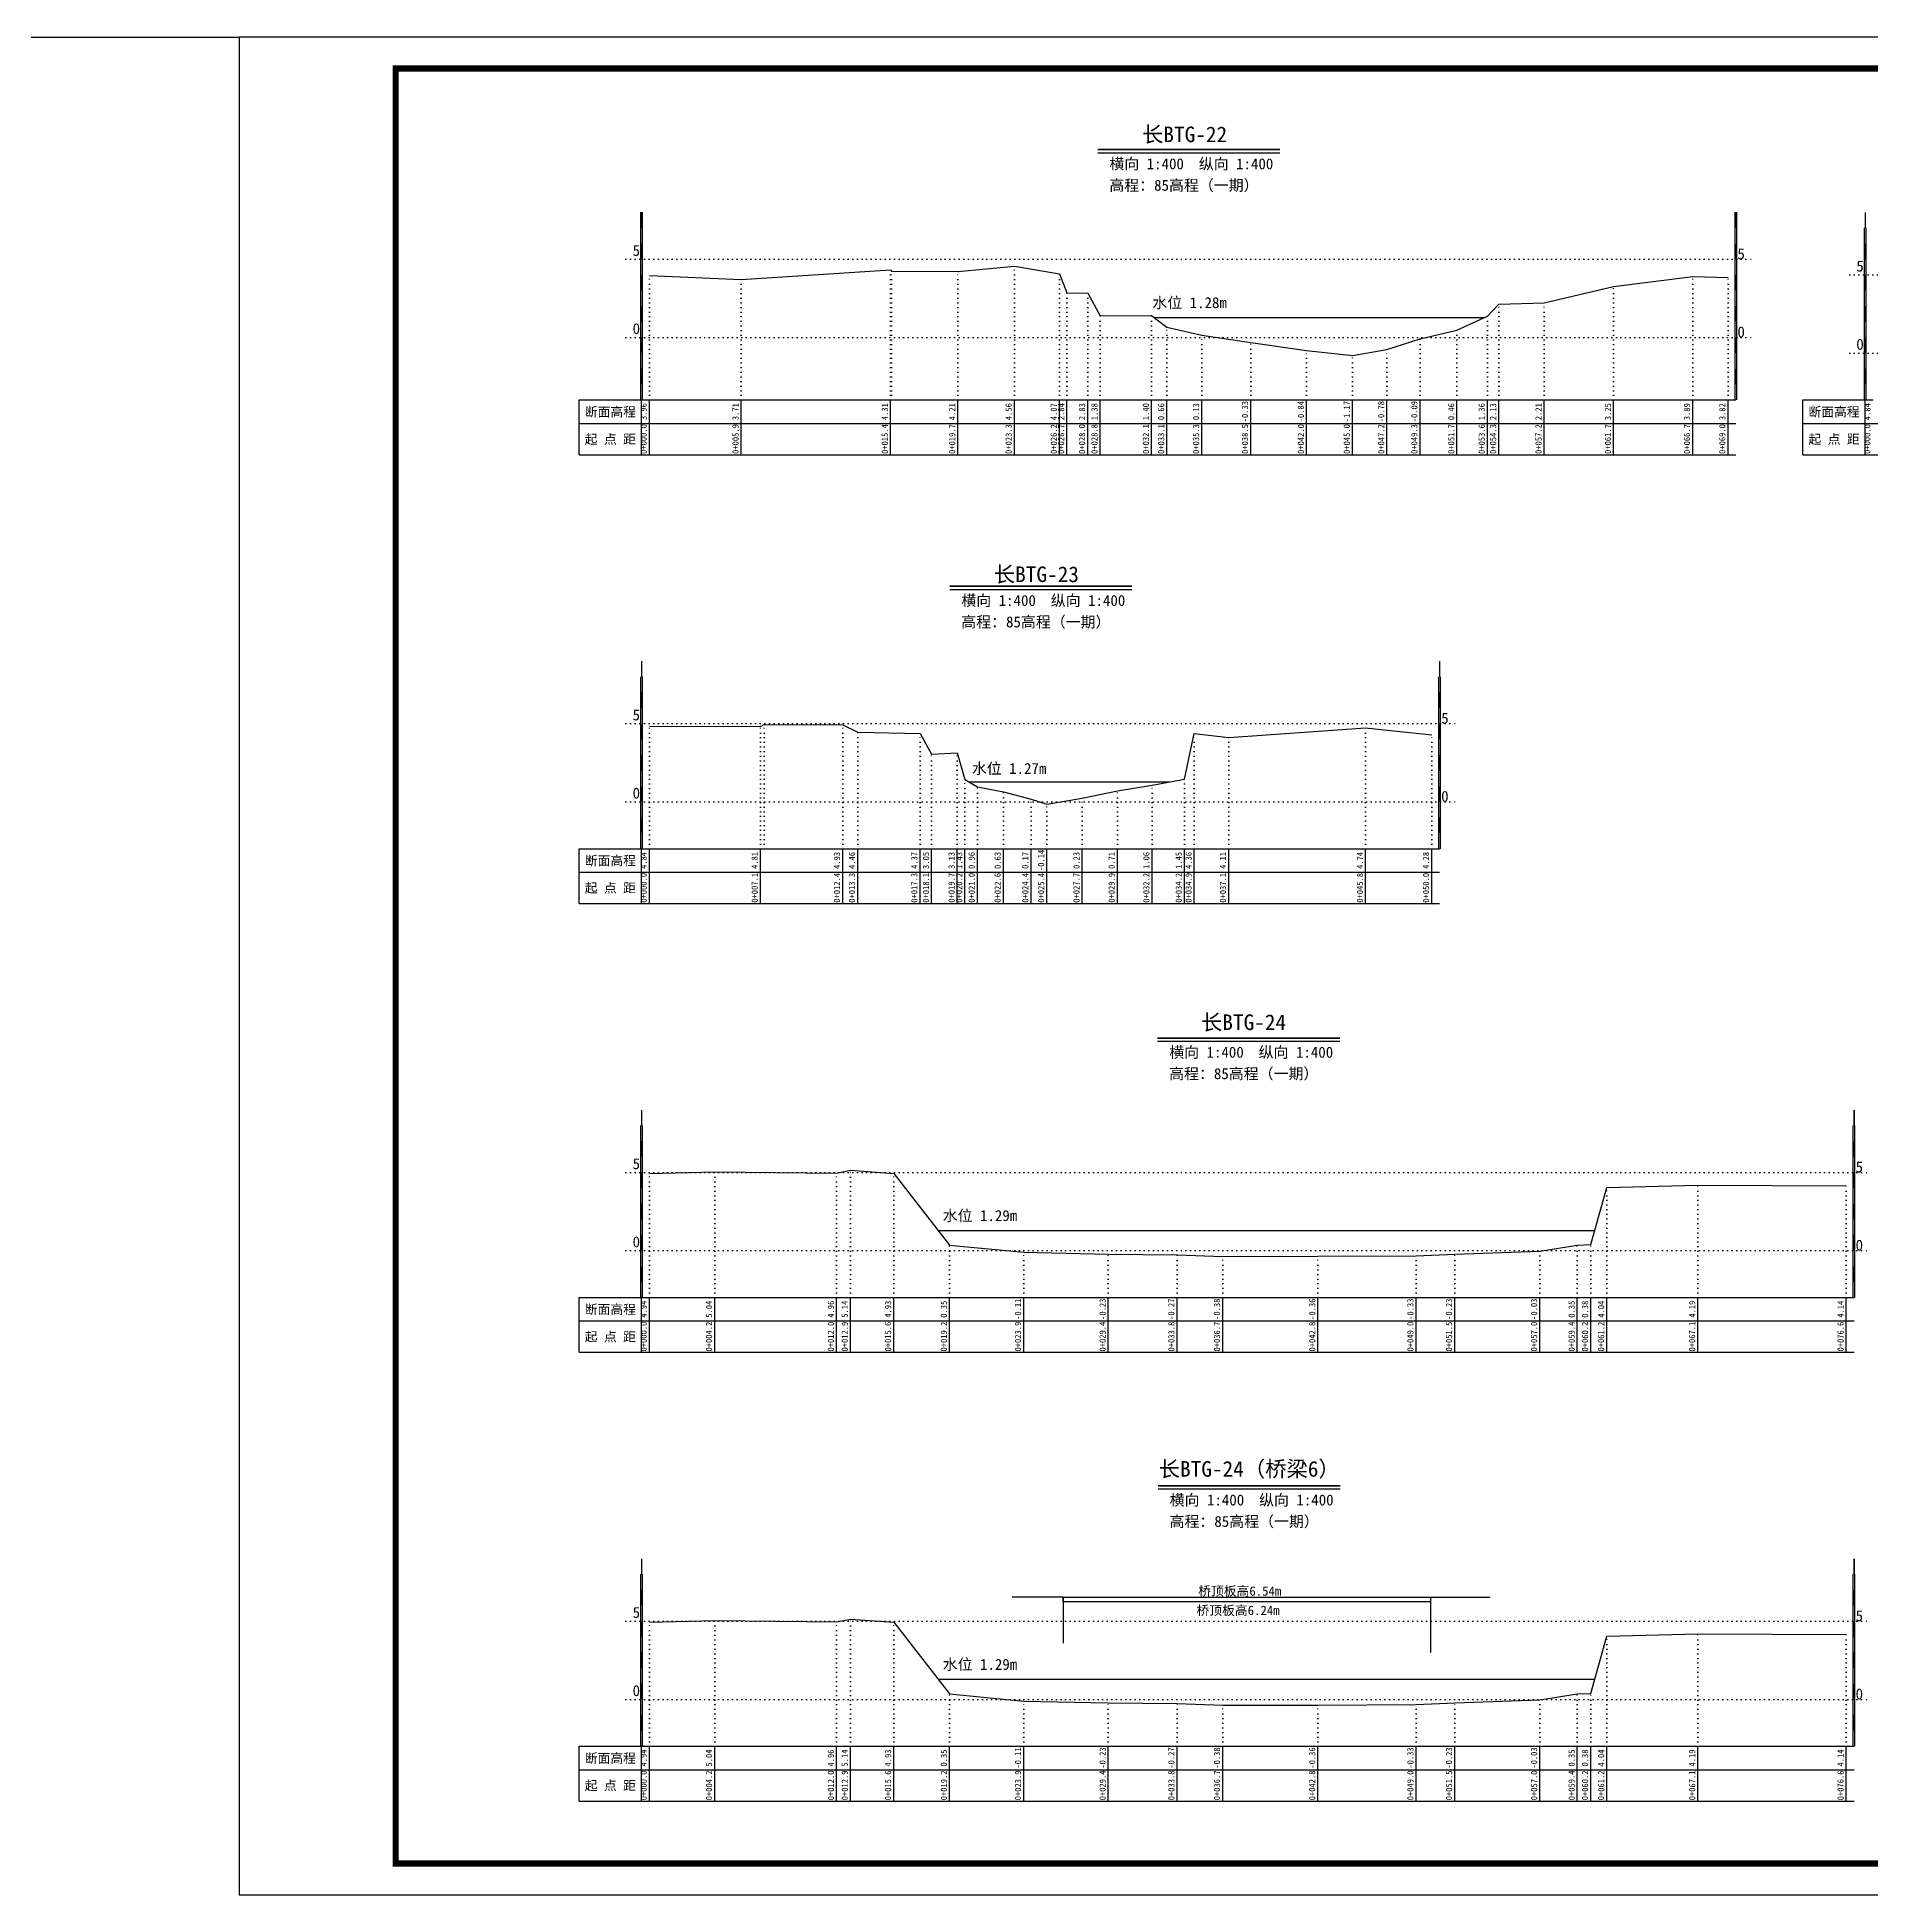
# Model space of a CAD drawing. Header units: millimetres. Extents: x 518104 to 521506, y 3371901 to 3372198.
# Drawn here: x 520556.6 to 520849.9, y 3371900.9 to 3372197.9 of the extents above; entities that cross this region are included whole.
import ezdxf
from ezdxf.enums import TextEntityAlignment as Align

# ---------------------------------------------------------------- set-up
doc = ezdxf.new("R2010")
doc.units = ezdxf.units.MM
doc.header["$LTSCALE"] = 0.4
doc.header["$MEASUREMENT"] = 0
doc.linetypes.add('X4', pattern=[1.6, 0, -1.6])
for name, color, linetype in [('DMX', 1, 'Continuous'), ('zdm1', 5, 'Continuous'), ('ZDMT5', 3, 'Continuous'), ('图框', 7, 'Continuous'), ('断面名称', 5, 'Continuous'), ('桥梁', 7, 'Continuous'), ('比例尺', 3, 'Continuous'), ('水位', 4, 'Continuous')]:
    doc.layers.add(name, color=color, linetype=linetype)
doc.styles.add('HDM', font='仿宋_GB2312.ttf')

msp = doc.modelspace()

# ---------------------------------------------------------------- linework, layer by layer
at = {"layer": 'DMX', "linetype": 'Continuous', "flags": 128}
for points in [[(520654.46, 3372159.77), (520669.13, 3372159.15), (520693.01, 3372160.65), (520693.18, 3372160.47), (520703.78, 3372160.4), (520712.81, 3372161.27), (520720.03, 3372160.05), (520721.21, 3372156.97), (520724.56, 3372156.95), (520726.53, 3372153.32), (520734.76, 3372153.37), (520737.21, 3372151.52), (520742.78, 3372150.2), (520750.61, 3372149.05), (520759.53, 3372147.77), (520766.88, 3372146.95), (520772.38, 3372147.92), (520777.68, 3372149.65), (520783.58, 3372151.02), (520788.46, 3372153.27), (520790.28, 3372155.2), (520797.53, 3372155.4), (520808.63, 3372158), (520821.28, 3372159.6), (520826.93, 3372159.42)], [(520654.46, 3372087.72), (520672.21, 3372087.65), (520672.83, 3372088), (520685.36, 3372087.95), (520687.76, 3372086.77), (520697.73, 3372086.55), (520699.58, 3372083.25), (520703.68, 3372083.45), (520704.91, 3372079.2), (520706.91, 3372078.02), (520711.06, 3372077.2), (520715.48, 3372076.05), (520718.01, 3372075.27), (520723.66, 3372076.2), (520729.28, 3372077.4), (520734.83, 3372078.27), (520740.01, 3372079.25), (520741.58, 3372086.52), (520747.08, 3372085.9), (520768.98, 3372087.47), (520779.56, 3372086.32)], [(520654.46, 3372016.22), (520664.91, 3372016.47), (520684.38, 3372016.27), (520686.61, 3372016.72), (520693.53, 3372016.2), (520702.46, 3372004.75), (520714.31, 3372003.6), (520727.83, 3372003.3), (520738.83, 3372003.2), (520746.13, 3372002.92), (520761.36, 3372002.97), (520777.06, 3372003.05), (520783.23, 3372003.3), (520796.83, 3372003.8), (520802.83, 3372004.75), (520804.98, 3372004.82), (520807.56, 3372013.97), (520822.11, 3372014.35), (520845.83, 3372014.22)], [(520654.46, 3371944.47), (520664.91, 3371944.72), (520684.38, 3371944.52), (520686.61, 3371944.97), (520693.53, 3371944.45), (520702.46, 3371933), (520714.31, 3371931.85), (520727.83, 3371931.55), (520738.83, 3371931.45), (520746.13, 3371931.17), (520761.36, 3371931.22), (520777.06, 3371931.3), (520783.23, 3371931.55), (520796.83, 3371932.05), (520802.83, 3371933), (520804.98, 3371933.07), (520807.56, 3371942.22), (520822.11, 3371942.6), (520845.83, 3371942.47)]]:
    msp.add_lwpolyline(points, dxfattribs=at)
at = {"layer": 'zdm1', "linetype": 'Continuous'}
for p, q in [((520653.08, 3372139.87), (520653.08, 3372169.87)), ((520653.33, 3372139.87), (520653.33, 3372169.87)), ((520828.06, 3372139.87), (520828.06, 3372169.87)), ((520828.31, 3372139.87), (520828.31, 3372169.87)), ((520848.75, 3372139.87), (520848.75, 3372167.37)), ((520849, 3372139.87), (520849, 3372167.37)), ((520643.21, 3372139.87), (520654.46, 3372139.87)), ((520643.21, 3372131.12), (520643.21, 3372139.87)), ((520653.21, 3372131.12), (520653.21, 3372139.87)), ((520654.46, 3372139.87), (520828.18, 3372139.87)), ((520838.88, 3372139.87), (520850.13, 3372139.87)), ((520838.88, 3372131.12), (520838.88, 3372139.87)), ((520848.88, 3372131.12), (520848.88, 3372139.87)), ((520643.21, 3372136.12), (520828.18, 3372136.12)), ((520838.88, 3372136.12), (520976.48, 3372136.12)), ((520643.21, 3372131.12), (520828.18, 3372131.12)), ((520838.88, 3372131.12), (520976.48, 3372131.12)), ((520653.08, 3372068.12), (520653.08, 3372095.62)), ((520653.33, 3372068.12), (520653.33, 3372095.62)), ((520780.68, 3372068.12), (520780.68, 3372095.62)), ((520780.93, 3372068.12), (520780.93, 3372095.62)), ((520643.21, 3372068.12), (520654.46, 3372068.12)), ((520643.21, 3372059.37), (520643.21, 3372068.12)), ((520653.21, 3372059.37), (520653.21, 3372068.12)), ((520654.46, 3372068.12), (520780.81, 3372068.12)), ((520643.21, 3372064.37), (520780.81, 3372064.37)), ((520643.21, 3372059.37), (520780.81, 3372059.37)), ((520653.08, 3371996.37), (520653.08, 3372023.87)), ((520653.33, 3371996.37), (520653.33, 3372023.87)), ((520846.96, 3371996.37), (520846.96, 3372023.87)), ((520847.21, 3371996.37), (520847.21, 3372023.87)), ((520643.21, 3371996.37), (520654.46, 3371996.37)), ((520643.21, 3371987.62), (520643.21, 3371996.37)), ((520653.21, 3371987.62), (520653.21, 3371996.37)), ((520654.46, 3371996.37), (520847.08, 3371996.37)), ((520643.21, 3371992.62), (520847.08, 3371992.62)), ((520643.21, 3371987.62), (520847.08, 3371987.62)), ((520653.08, 3371924.62), (520653.08, 3371952.12)), ((520653.33, 3371924.62), (520653.33, 3371952.12)), ((520846.96, 3371924.62), (520846.96, 3371952.12)), ((520847.21, 3371924.62), (520847.21, 3371952.12)), ((520643.21, 3371924.62), (520654.46, 3371924.62)), ((520643.21, 3371915.87), (520643.21, 3371924.62)), ((520653.21, 3371915.87), (520653.21, 3371924.62)), ((520654.46, 3371924.62), (520847.08, 3371924.62)), ((520643.21, 3371920.87), (520847.08, 3371920.87)), ((520643.21, 3371915.87), (520847.08, 3371915.87))]:
    msp.add_line(p, q, dxfattribs=at)
at = {"layer": 'zdm1', "linetype": 'X4'}
for p, q in [((520650.71, 3372162.37), (520830.68, 3372162.37)), ((520846.38, 3372159.87), (520978.98, 3372159.87)), ((520650.71, 3372149.87), (520830.68, 3372149.87)), ((520846.38, 3372147.37), (520978.98, 3372147.37)), ((520650.71, 3372088.12), (520783.31, 3372088.12)), ((520650.71, 3372075.62), (520783.31, 3372075.62)), ((520650.71, 3372016.37), (520849.58, 3372016.37)), ((520650.71, 3372003.87), (520849.58, 3372003.87)), ((520650.71, 3371944.62), (520849.58, 3371944.62)), ((520650.71, 3371932.12), (520849.58, 3371932.12))]:
    msp.add_line(p, q, dxfattribs=at)
at = {"layer": 'zdm1', "linetype": 'Continuous', "flags": 128}
for points in [[(520653.21, 3372167.37, 0.25, 0.25, 0), (520653.21, 3372169.87, 0.25, 0.25, 0)], [(520828.18, 3372167.37, 0.25, 0.25, 0), (520828.18, 3372169.87, 0.25, 0.25, 0)], [(520848.88, 3372167.37, 0.25, 0.25, 0), (520848.88, 3372169.87, 0.25, 0.25, 0)], [(520653.21, 3372162.37, 0.25, 0.25, 0), (520653.21, 3372164.87, 0.25, 0.25, 0)], [(520828.18, 3372162.37, 0.25, 0.25, 0), (520828.18, 3372164.87, 0.25, 0.25, 0)], [(520848.88, 3372162.37, 0.25, 0.25, 0), (520848.88, 3372164.87, 0.25, 0.25, 0)], [(520653.21, 3372157.37, 0.25, 0.25, 0), (520653.21, 3372159.87, 0.25, 0.25, 0)], [(520828.18, 3372157.37, 0.25, 0.25, 0), (520828.18, 3372159.87, 0.25, 0.25, 0)], [(520848.88, 3372157.37, 0.25, 0.25, 0), (520848.88, 3372159.87, 0.25, 0.25, 0)], [(520653.21, 3372152.37, 0.25, 0.25, 0), (520653.21, 3372154.87, 0.25, 0.25, 0)], [(520828.18, 3372152.37, 0.25, 0.25, 0), (520828.18, 3372154.87, 0.25, 0.25, 0)], [(520848.88, 3372152.37, 0.25, 0.25, 0), (520848.88, 3372154.87, 0.25, 0.25, 0)], [(520653.21, 3372147.37, 0.25, 0.25, 0), (520653.21, 3372149.87, 0.25, 0.25, 0)], [(520828.18, 3372147.37, 0.25, 0.25, 0), (520828.18, 3372149.87, 0.25, 0.25, 0)], [(520848.88, 3372147.37, 0.25, 0.25, 0), (520848.88, 3372149.87, 0.25, 0.25, 0)], [(520653.21, 3372142.37, 0.25, 0.25, 0), (520653.21, 3372144.87, 0.25, 0.25, 0)], [(520828.18, 3372142.37, 0.25, 0.25, 0), (520828.18, 3372144.87, 0.25, 0.25, 0)], [(520848.88, 3372142.37, 0.25, 0.25, 0), (520848.88, 3372144.87, 0.25, 0.25, 0)], [(520653.21, 3372095.62, 0.25, 0.25, 0), (520653.21, 3372098.12, 0.25, 0.25, 0)], [(520780.81, 3372095.62, 0.25, 0.25, 0), (520780.81, 3372098.12, 0.25, 0.25, 0)], [(520653.21, 3372090.62, 0.25, 0.25, 0), (520653.21, 3372093.12, 0.25, 0.25, 0)], [(520780.81, 3372090.62, 0.25, 0.25, 0), (520780.81, 3372093.12, 0.25, 0.25, 0)], [(520653.21, 3372085.62, 0.25, 0.25, 0), (520653.21, 3372088.12, 0.25, 0.25, 0)], [(520780.81, 3372085.62, 0.25, 0.25, 0), (520780.81, 3372088.12, 0.25, 0.25, 0)], [(520653.21, 3372080.62, 0.25, 0.25, 0), (520653.21, 3372083.12, 0.25, 0.25, 0)], [(520780.81, 3372080.62, 0.25, 0.25, 0), (520780.81, 3372083.12, 0.25, 0.25, 0)], [(520653.21, 3372075.62, 0.25, 0.25, 0), (520653.21, 3372078.12, 0.25, 0.25, 0)], [(520780.81, 3372075.62, 0.25, 0.25, 0), (520780.81, 3372078.12, 0.25, 0.25, 0)], [(520653.21, 3372070.62, 0.25, 0.25, 0), (520653.21, 3372073.12, 0.25, 0.25, 0)], [(520780.81, 3372070.62, 0.25, 0.25, 0), (520780.81, 3372073.12, 0.25, 0.25, 0)], [(520653.21, 3372023.87, 0.25, 0.25, 0), (520653.21, 3372026.37, 0.25, 0.25, 0)], [(520847.08, 3372023.87, 0.25, 0.25, 0), (520847.08, 3372026.37, 0.25, 0.25, 0)], [(520653.21, 3372018.87, 0.25, 0.25, 0), (520653.21, 3372021.37, 0.25, 0.25, 0)], [(520847.08, 3372018.87, 0.25, 0.25, 0), (520847.08, 3372021.37, 0.25, 0.25, 0)], [(520653.21, 3372013.87, 0.25, 0.25, 0), (520653.21, 3372016.37, 0.25, 0.25, 0)], [(520847.08, 3372013.87, 0.25, 0.25, 0), (520847.08, 3372016.37, 0.25, 0.25, 0)], [(520653.21, 3372008.87, 0.25, 0.25, 0), (520653.21, 3372011.37, 0.25, 0.25, 0)], [(520847.08, 3372008.87, 0.25, 0.25, 0), (520847.08, 3372011.37, 0.25, 0.25, 0)], [(520653.21, 3372003.87, 0.25, 0.25, 0), (520653.21, 3372006.37, 0.25, 0.25, 0)], [(520847.08, 3372003.87, 0.25, 0.25, 0), (520847.08, 3372006.37, 0.25, 0.25, 0)], [(520653.21, 3371998.87, 0.25, 0.25, 0), (520653.21, 3372001.37, 0.25, 0.25, 0)], [(520847.08, 3371998.87, 0.25, 0.25, 0), (520847.08, 3372001.37, 0.25, 0.25, 0)], [(520653.21, 3371952.12, 0.25, 0.25, 0), (520653.21, 3371954.62, 0.25, 0.25, 0)], [(520847.08, 3371952.12, 0.25, 0.25, 0), (520847.08, 3371954.62, 0.25, 0.25, 0)], [(520653.21, 3371947.12, 0.25, 0.25, 0), (520653.21, 3371949.62, 0.25, 0.25, 0)], [(520847.08, 3371947.12, 0.25, 0.25, 0), (520847.08, 3371949.62, 0.25, 0.25, 0)], [(520653.21, 3371942.12, 0.25, 0.25, 0), (520653.21, 3371944.62, 0.25, 0.25, 0)], [(520847.08, 3371942.12, 0.25, 0.25, 0), (520847.08, 3371944.62, 0.25, 0.25, 0)], [(520653.21, 3371937.12, 0.25, 0.25, 0), (520653.21, 3371939.62, 0.25, 0.25, 0)], [(520847.08, 3371937.12, 0.25, 0.25, 0), (520847.08, 3371939.62, 0.25, 0.25, 0)], [(520653.21, 3371932.12, 0.25, 0.25, 0), (520653.21, 3371934.62, 0.25, 0.25, 0)], [(520847.08, 3371932.12, 0.25, 0.25, 0), (520847.08, 3371934.62, 0.25, 0.25, 0)], [(520653.21, 3371927.12, 0.25, 0.25, 0), (520653.21, 3371929.62, 0.25, 0.25, 0)], [(520847.08, 3371927.12, 0.25, 0.25, 0), (520847.08, 3371929.62, 0.25, 0.25, 0)]]:
    msp.add_lwpolyline(points, format="xyseb", dxfattribs=at)
at = {"layer": 'ZDMT5', "linetype": 'X4'}
for p, q in [((520654.46, 3372139.87), (520654.46, 3372159.77)), ((520669.13, 3372139.87), (520669.13, 3372159.15)), ((520693.01, 3372139.87), (520693.01, 3372160.65)), ((520693.18, 3372139.87), (520693.18, 3372160.47)), ((520703.78, 3372139.87), (520703.78, 3372160.4)), ((520712.81, 3372139.87), (520712.81, 3372161.27)), ((520720.03, 3372139.87), (520720.03, 3372160.05)), ((520821.28, 3372139.87), (520821.28, 3372159.6)), ((520826.93, 3372139.87), (520826.93, 3372159.42)), ((520721.21, 3372139.87), (520721.21, 3372156.97)), ((520724.56, 3372139.87), (520724.56, 3372156.95)), ((520808.63, 3372139.87), (520808.63, 3372158)), ((520726.53, 3372139.87), (520726.53, 3372153.32)), ((520734.76, 3372139.87), (520734.76, 3372153.37)), ((520788.46, 3372139.87), (520788.46, 3372153.27)), ((520790.28, 3372139.87), (520790.28, 3372155.2)), ((520797.53, 3372139.87), (520797.53, 3372155.4)), ((520737.21, 3372139.87), (520737.21, 3372151.52)), ((520742.78, 3372139.87), (520742.78, 3372150.2)), ((520783.58, 3372139.87), (520783.58, 3372151.02)), ((520750.61, 3372139.87), (520750.61, 3372149.05)), ((520759.53, 3372139.87), (520759.53, 3372147.77)), ((520766.88, 3372139.87), (520766.88, 3372146.95)), ((520772.38, 3372139.87), (520772.38, 3372147.92)), ((520777.68, 3372139.87), (520777.68, 3372149.65)), ((520654.46, 3372068.12), (520654.46, 3372087.72)), ((520672.21, 3372068.12), (520672.21, 3372087.65)), ((520672.83, 3372068.12), (520672.83, 3372088)), ((520685.36, 3372068.12), (520685.36, 3372087.95)), ((520687.76, 3372068.12), (520687.76, 3372086.77)), ((520697.73, 3372068.12), (520697.73, 3372086.55)), ((520741.58, 3372068.12), (520741.58, 3372086.52)), ((520747.08, 3372068.12), (520747.08, 3372085.9)), ((520768.98, 3372068.12), (520768.98, 3372087.47)), ((520779.56, 3372068.12), (520779.56, 3372086.32)), ((520699.58, 3372068.12), (520699.58, 3372083.25)), ((520703.68, 3372068.12), (520703.68, 3372083.45)), ((520704.91, 3372068.12), (520704.91, 3372079.2)), ((520740.01, 3372068.12), (520740.01, 3372079.25)), ((520706.91, 3372068.12), (520706.91, 3372078.02)), ((520711.06, 3372068.12), (520711.06, 3372077.2)), ((520715.48, 3372068.12), (520715.48, 3372076.05)), ((520723.66, 3372068.12), (520723.66, 3372076.2)), ((520729.28, 3372068.12), (520729.28, 3372077.4)), ((520734.83, 3372068.12), (520734.83, 3372078.27)), ((520718.01, 3372068.12), (520718.01, 3372075.27)), ((520664.91, 3371996.37), (520664.91, 3372016.47)), ((520684.38, 3371996.37), (520684.38, 3372016.27)), ((520686.61, 3371996.37), (520686.61, 3372016.72)), ((520654.46, 3371996.37), (520654.46, 3372016.22)), ((520693.53, 3371996.37), (520693.53, 3372016.2)), ((520807.56, 3371996.37), (520807.56, 3372013.97)), ((520822.11, 3371996.37), (520822.11, 3372014.35)), ((520845.83, 3371996.37), (520845.83, 3372014.22)), ((520702.46, 3371996.37), (520702.46, 3372004.75)), ((520802.83, 3371996.37), (520802.83, 3372004.75)), ((520804.98, 3371996.37), (520804.98, 3372004.82)), ((520714.31, 3371996.37), (520714.31, 3372003.6)), ((520727.83, 3371996.37), (520727.83, 3372003.3)), ((520738.83, 3371996.37), (520738.83, 3372003.2)), ((520746.13, 3371996.37), (520746.13, 3372002.92)), ((520761.36, 3371996.37), (520761.36, 3372002.97)), ((520777.06, 3371996.37), (520777.06, 3372003.05)), ((520783.23, 3371996.37), (520783.23, 3372003.3)), ((520796.83, 3371996.37), (520796.83, 3372003.8)), ((520686.61, 3371924.62), (520686.61, 3371944.97)), ((520654.46, 3371924.62), (520654.46, 3371944.47)), ((520664.91, 3371924.62), (520664.91, 3371944.72)), ((520684.38, 3371924.62), (520684.38, 3371944.52)), ((520693.53, 3371924.62), (520693.53, 3371944.45)), ((520807.56, 3371924.62), (520807.56, 3371942.22)), ((520822.11, 3371924.62), (520822.11, 3371942.6)), ((520845.83, 3371924.62), (520845.83, 3371942.47)), ((520804.98, 3371924.62), (520804.98, 3371933.07)), ((520702.46, 3371924.62), (520702.46, 3371933)), ((520714.31, 3371924.62), (520714.31, 3371931.85)), ((520727.83, 3371924.62), (520727.83, 3371931.55)), ((520738.83, 3371924.62), (520738.83, 3371931.45)), ((520746.13, 3371924.62), (520746.13, 3371931.17)), ((520761.36, 3371924.62), (520761.36, 3371931.22)), ((520777.06, 3371924.62), (520777.06, 3371931.3)), ((520783.23, 3371924.62), (520783.23, 3371931.55)), ((520796.83, 3371924.62), (520796.83, 3371932.05)), ((520802.83, 3371924.62), (520802.83, 3371933))]:
    msp.add_line(p, q, dxfattribs=at)
at = {"layer": 'ZDMT5', "linetype": 'Continuous'}
for p, q in [((520654.46, 3372131.12), (520654.46, 3372139.87)), ((520669.13, 3372131.12), (520669.13, 3372139.87)), ((520693.01, 3372131.12), (520693.01, 3372139.87)), ((520703.78, 3372131.12), (520703.78, 3372139.87)), ((520712.81, 3372131.12), (520712.81, 3372139.87)), ((520720.03, 3372131.12), (520720.03, 3372139.87)), ((520721.21, 3372131.12), (520721.21, 3372139.87)), ((520724.56, 3372131.12), (520724.56, 3372139.87)), ((520726.53, 3372131.12), (520726.53, 3372139.87)), ((520734.76, 3372131.12), (520734.76, 3372139.87)), ((520737.21, 3372131.12), (520737.21, 3372139.87)), ((520742.78, 3372131.12), (520742.78, 3372139.87)), ((520750.61, 3372131.12), (520750.61, 3372139.87)), ((520759.53, 3372131.12), (520759.53, 3372139.87)), ((520766.88, 3372131.12), (520766.88, 3372139.87)), ((520772.38, 3372131.12), (520772.38, 3372139.87)), ((520777.68, 3372131.12), (520777.68, 3372139.87)), ((520783.58, 3372131.12), (520783.58, 3372139.87)), ((520788.46, 3372131.12), (520788.46, 3372139.87)), ((520790.28, 3372131.12), (520790.28, 3372139.87)), ((520797.53, 3372131.12), (520797.53, 3372139.87)), ((520808.63, 3372131.12), (520808.63, 3372139.87)), ((520821.28, 3372131.12), (520821.28, 3372139.87)), ((520826.93, 3372131.12), (520826.93, 3372139.87)), ((520654.46, 3372059.37), (520654.46, 3372068.12)), ((520672.21, 3372059.37), (520672.21, 3372068.12)), ((520685.36, 3372059.37), (520685.36, 3372068.12)), ((520687.76, 3372059.37), (520687.76, 3372068.12)), ((520697.73, 3372059.37), (520697.73, 3372068.12)), ((520699.58, 3372059.37), (520699.58, 3372068.12)), ((520703.68, 3372059.37), (520703.68, 3372068.12)), ((520704.91, 3372059.37), (520704.91, 3372068.12)), ((520706.91, 3372059.37), (520706.91, 3372068.12)), ((520711.06, 3372059.37), (520711.06, 3372068.12)), ((520715.48, 3372059.37), (520715.48, 3372068.12)), ((520718.01, 3372059.37), (520718.01, 3372068.12)), ((520723.66, 3372059.37), (520723.66, 3372068.12)), ((520729.28, 3372059.37), (520729.28, 3372068.12)), ((520734.83, 3372059.37), (520734.83, 3372068.12)), ((520740.01, 3372059.37), (520740.01, 3372068.12)), ((520741.58, 3372059.37), (520741.58, 3372068.12)), ((520747.08, 3372059.37), (520747.08, 3372068.12)), ((520768.98, 3372059.37), (520768.98, 3372068.12)), ((520779.56, 3372059.37), (520779.56, 3372068.12)), ((520654.46, 3371987.62), (520654.46, 3371996.37)), ((520664.91, 3371987.62), (520664.91, 3371996.37)), ((520684.38, 3371987.62), (520684.38, 3371996.37)), ((520686.61, 3371987.62), (520686.61, 3371996.37)), ((520693.53, 3371987.62), (520693.53, 3371996.37)), ((520702.46, 3371987.62), (520702.46, 3371996.37)), ((520714.31, 3371987.62), (520714.31, 3371996.37)), ((520727.83, 3371987.62), (520727.83, 3371996.37)), ((520738.83, 3371987.62), (520738.83, 3371996.37)), ((520746.13, 3371987.62), (520746.13, 3371996.37)), ((520761.36, 3371987.62), (520761.36, 3371996.37)), ((520777.06, 3371987.62), (520777.06, 3371996.37)), ((520783.23, 3371987.62), (520783.23, 3371996.37)), ((520796.83, 3371987.62), (520796.83, 3371996.37)), ((520802.83, 3371987.62), (520802.83, 3371996.37)), ((520804.98, 3371987.62), (520804.98, 3371996.37)), ((520807.56, 3371987.62), (520807.56, 3371996.37)), ((520822.11, 3371987.62), (520822.11, 3371996.37)), ((520845.83, 3371987.62), (520845.83, 3371996.37)), ((520654.46, 3371915.87), (520654.46, 3371924.62)), ((520664.91, 3371915.87), (520664.91, 3371924.62)), ((520684.38, 3371915.87), (520684.38, 3371924.62)), ((520686.61, 3371915.87), (520686.61, 3371924.62)), ((520693.53, 3371915.87), (520693.53, 3371924.62)), ((520702.46, 3371915.87), (520702.46, 3371924.62)), ((520714.31, 3371915.87), (520714.31, 3371924.62)), ((520727.83, 3371915.87), (520727.83, 3371924.62)), ((520738.83, 3371915.87), (520738.83, 3371924.62)), ((520746.13, 3371915.87), (520746.13, 3371924.62)), ((520761.36, 3371915.87), (520761.36, 3371924.62)), ((520777.06, 3371915.87), (520777.06, 3371924.62)), ((520783.23, 3371915.87), (520783.23, 3371924.62)), ((520796.83, 3371915.87), (520796.83, 3371924.62)), ((520802.83, 3371915.87), (520802.83, 3371924.62)), ((520804.98, 3371915.87), (520804.98, 3371924.62)), ((520807.56, 3371915.87), (520807.56, 3371924.62)), ((520822.11, 3371915.87), (520822.11, 3371924.62)), ((520845.83, 3371915.87), (520845.83, 3371924.62))]:
    msp.add_line(p, q, dxfattribs=at)
at = {"layer": '图框', "flags": 128}
msp.add_lwpolyline([(520588.88, 3371900.87), (521008.88, 3371900.87), (521008.88, 3372197.87), (520588.88, 3372197.87)], close=True, dxfattribs=at)
at = {"layer": '图框', "const_width": 1, "flags": 128}
msp.add_lwpolyline([(520613.88, 3371905.87), (521003.88, 3371905.87), (521003.88, 3372192.87), (520613.88, 3372192.87)], close=True, dxfattribs=at)
at = {"layer": '桥梁', "linetype": 'Continuous', "flags": 128}
for points in [[(520720.62, 3371948.48), (520712.47, 3371948.48)], [(520720.62, 3371948.48), (520720.62, 3371941.12)], [(520779.37, 3371948.48), (520788.88, 3371948.48)], [(520779.37, 3371948.48), (520779.37, 3371939.63)]]:
    msp.add_lwpolyline(points, dxfattribs=at)
msp.add_lwpolyline([(520720.62, 3371948.48), (520779.37, 3371948.48), (520779.37, 3371947.73), (520720.62, 3371947.73)], close=True, dxfattribs=at)
at = {"layer": '比例尺', "color": 3, "linetype": 'Continuous', "lineweight": 40}
for p, q in [((520726.15, 3372179.89), (520755.28, 3372179.89)), ((520702.48, 3372110.08), (520731.6, 3372110.08)), ((520735.72, 3372037.86), (520764.84, 3372037.86)), ((520735.79, 3371966.27), (520764.91, 3371966.27))]:
    msp.add_line(p, q, dxfattribs=at)
at = {"layer": '比例尺', "color": 3, "linetype": 'Continuous'}
for p, q in [((520726.15, 3372179.39), (520755.28, 3372179.39)), ((520702.48, 3372109.58), (520731.6, 3372109.58)), ((520735.72, 3372037.36), (520764.84, 3372037.36)), ((520735.79, 3371965.77), (520764.91, 3371965.77))]:
    msp.add_line(p, q, dxfattribs=at)
at = {"layer": '比例尺', "linetype": 'Continuous'}
msp.add_lwpolyline([(520511.97, 3372197.87), (520588.88, 3372197.87)], dxfattribs=at)
at = {"layer": '水位', "color": 6, "linetype": 'Continuous'}
for p, q in [((520735.15, 3372153.07), (520788.02, 3372153.07)), ((520705.59, 3372078.8), (520737.62, 3372078.8)), ((520700.62, 3372007.1), (520805.62, 3372007.1)), ((520700.62, 3371935.35), (520805.62, 3371935.35))]:
    msp.add_line(p, q, dxfattribs=at)

# ---------------------------------------------------------------- texts
at = {"layer": 'zdm1', "linetype": 'Continuous', "style": 'HDM'}
for s, p in [('5', (520652.96, 3372162.37)), ('5', (520848.63, 3372159.87)), ('0', (520652.96, 3372149.87)), ('0', (520848.63, 3372147.37)), ('5', (520652.96, 3372088.12)), ('0', (520652.96, 3372075.62)), ('5', (520652.96, 3372016.37)), ('0', (520652.96, 3372003.87)), ('5', (520652.96, 3371944.62)), ('0', (520652.96, 3371932.12))]:
    msp.add_text(s, height=1.75, dxfattribs=at).set_placement(p, align=Align.BOTTOM_RIGHT)
for s, p in [('5', (520828.43, 3372162.37)), ('0', (520828.43, 3372149.87)), ('5', (520781.06, 3372088.12)), ('0', (520781.06, 3372075.62)), ('5', (520847.33, 3372016.37)), ('0', (520847.33, 3372003.87)), ('5', (520847.33, 3371944.62)), ('0', (520847.33, 3371932.12))]:
    msp.add_text(s, height=1.75, dxfattribs=at).set_placement(p)
for s, p in [('断面高程', (520648.21, 3372138)), ('断面高程', (520843.88, 3372138)), ('起 点 距', (520648.21, 3372133.62)), ('起 点 距', (520843.88, 3372133.62)), ('断面高程', (520648.21, 3372066.25)), ('起 点 距', (520648.21, 3372061.87)), ('断面高程', (520648.21, 3371994.5)), ('起 点 距', (520648.21, 3371990.12)), ('断面高程', (520648.21, 3371922.75)), ('起 点 距', (520648.21, 3371918.37))]:
    msp.add_text(s, height=1.5, dxfattribs=at).set_placement(p, align=Align.MIDDLE)
at = {"layer": 'ZDMT5', "linetype": 'Continuous', "style": 'HDM'}
for s, p in [('3.96', (520654.33, 3372138)), ('3.71', (520669.01, 3372138)), ('4.31', (520692.88, 3372138)), ('4.21', (520703.66, 3372138)), ('4.56', (520712.68, 3372138)), ('4.07', (520719.91, 3372138)), ('2.84', (520721.08, 3372138)), ('2.83', (520724.43, 3372138)), ('1.38', (520726.41, 3372138)), ('1.40', (520734.63, 3372138)), ('0.66', (520737.08, 3372138)), ('0.13', (520742.66, 3372138)), ('-0.33', (520750.48, 3372138)), ('-0.84', (520759.41, 3372138)), ('-1.17', (520766.76, 3372138)), ('-0.78', (520772.26, 3372138)), ('-0.09', (520777.56, 3372138)), ('0.46', (520783.46, 3372138)), ('1.36', (520788.33, 3372138)), ('2.13', (520790.16, 3372138)), ('2.21', (520797.41, 3372138)), ('3.25', (520808.51, 3372138)), ('3.89', (520821.16, 3372138)), ('3.82', (520826.81, 3372138)), ('4.84', (520850, 3372138)), ('0+000.0', (520654.33, 3372133.62)), ('0+005.9', (520669.01, 3372133.62)), ('0+015.4', (520692.88, 3372133.62)), ('0+019.7', (520703.66, 3372133.62)), ('0+023.3', (520712.68, 3372133.62)), ('0+026.2', (520719.91, 3372133.62)), ('0+026.7', (520721.08, 3372133.62)), ('0+028.0', (520724.43, 3372133.62)), ('0+028.8', (520726.41, 3372133.62)), ('0+032.1', (520734.63, 3372133.62)), ('0+033.1', (520737.08, 3372133.62)), ('0+035.3', (520742.66, 3372133.62)), ('0+038.5', (520750.48, 3372133.62)), ('0+042.0', (520759.41, 3372133.62)), ('0+045.0', (520766.76, 3372133.62)), ('0+047.2', (520772.26, 3372133.62)), ('0+049.3', (520777.56, 3372133.62)), ('0+051.7', (520783.46, 3372133.62)), ('0+053.6', (520788.33, 3372133.62)), ('0+054.3', (520790.16, 3372133.62)), ('0+057.2', (520797.41, 3372133.62)), ('0+061.7', (520808.51, 3372133.62)), ('0+066.7', (520821.16, 3372133.62)), ('0+069.0', (520826.81, 3372133.62)), ('0+000.0', (520850, 3372133.62)), ('4.84', (520654.33, 3372066.25)), ('4.81', (520672.08, 3372066.25)), ('4.93', (520685.23, 3372066.25)), ('4.46', (520687.63, 3372066.25)), ('4.37', (520697.61, 3372066.25)), ('3.05', (520699.46, 3372066.25)), ('3.13', (520703.56, 3372066.25)), ('1.43', (520704.78, 3372066.25)), ('0.96', (520706.78, 3372066.25)), ('0.63', (520710.93, 3372066.25)), ('0.17', (520715.36, 3372066.25)), ('-0.14', (520717.88, 3372066.25)), ('0.23', (520723.53, 3372066.25)), ('0.71', (520729.16, 3372066.25)), ('1.06', (520734.71, 3372066.25)), ('1.45', (520739.88, 3372066.25)), ('4.36', (520741.46, 3372066.25)), ('4.11', (520746.96, 3372066.25)), ('4.74', (520768.86, 3372066.25)), ('4.28', (520779.43, 3372066.25)), ('0+000.0', (520654.33, 3372061.87)), ('0+007.1', (520672.08, 3372061.87)), ('0+012.4', (520685.23, 3372061.87)), ('0+013.3', (520687.63, 3372061.87)), ('0+017.3', (520697.61, 3372061.87)), ('0+018.1', (520699.46, 3372061.87)), ('0+019.7', (520703.56, 3372061.87)), ('0+020.2', (520704.78, 3372061.87)), ('0+021.0', (520706.78, 3372061.87)), ('0+022.6', (520710.93, 3372061.87)), ('0+024.4', (520715.36, 3372061.87)), ('0+025.4', (520717.88, 3372061.87)), ('0+027.7', (520723.53, 3372061.87)), ('0+029.9', (520729.16, 3372061.87)), ('0+032.2', (520734.71, 3372061.87)), ('0+034.2', (520739.88, 3372061.87)), ('0+034.9', (520741.46, 3372061.87)), ('0+037.1', (520746.96, 3372061.87)), ('0+045.8', (520768.86, 3372061.87)), ('0+050.0', (520779.43, 3372061.87)), ('4.94', (520654.33, 3371994.5)), ('5.04', (520664.78, 3371994.5)), ('4.96', (520684.26, 3371994.5)), ('5.14', (520686.48, 3371994.5)), ('4.93', (520693.41, 3371994.5)), ('0.35', (520702.33, 3371994.5)), ('-0.11', (520714.18, 3371994.5)), ('-0.23', (520727.71, 3371994.5)), ('-0.27', (520738.71, 3371994.5)), ('-0.38', (520746.01, 3371994.5)), ('-0.36', (520761.23, 3371994.5)), ('-0.33', (520776.93, 3371994.5)), ('-0.23', (520783.11, 3371994.5)), ('-0.03', (520796.71, 3371994.5)), ('0.35', (520802.71, 3371994.5)), ('0.38', (520804.86, 3371994.5)), ('4.04', (520807.43, 3371994.5)), ('4.19', (520821.98, 3371994.5)), ('4.14', (520845.71, 3371994.5)), ('0+000.0', (520654.33, 3371990.12)), ('0+004.2', (520664.78, 3371990.12)), ('0+012.0', (520684.26, 3371990.12)), ('0+012.9', (520686.48, 3371990.12)), ('0+015.6', (520693.41, 3371990.12)), ('0+019.2', (520702.33, 3371990.12)), ('0+023.9', (520714.18, 3371990.12)), ('0+029.4', (520727.71, 3371990.12)), ('0+033.8', (520738.71, 3371990.12)), ('0+036.7', (520746.01, 3371990.12)), ('0+042.8', (520761.23, 3371990.12)), ('0+049.0', (520776.93, 3371990.12)), ('0+051.5', (520783.11, 3371990.12)), ('0+057.0', (520796.71, 3371990.12)), ('0+059.4', (520802.71, 3371990.12)), ('0+060.2', (520804.86, 3371990.12)), ('0+061.2', (520807.43, 3371990.12)), ('0+067.1', (520821.98, 3371990.12)), ('0+076.6', (520845.71, 3371990.12)), ('-0.11', (520714.18, 3371922.75)), ('-0.23', (520727.71, 3371922.75)), ('-0.27', (520738.71, 3371922.75)), ('-0.38', (520746.01, 3371922.75)), ('-0.36', (520761.23, 3371922.75)), ('-0.33', (520776.93, 3371922.75)), ('-0.23', (520783.11, 3371922.75)), ('-0.03', (520796.71, 3371922.75)), ('4.94', (520654.33, 3371922.75)), ('5.04', (520664.78, 3371922.75)), ('4.96', (520684.26, 3371922.75)), ('5.14', (520686.48, 3371922.75)), ('4.93', (520693.41, 3371922.75)), ('0.35', (520702.33, 3371922.75)), ('0.35', (520802.71, 3371922.75)), ('0.38', (520804.86, 3371922.75)), ('4.04', (520807.43, 3371922.75)), ('4.19', (520821.98, 3371922.75)), ('4.14', (520845.71, 3371922.75)), ('0+000.0', (520654.33, 3371918.37)), ('0+004.2', (520664.78, 3371918.37)), ('0+012.0', (520684.26, 3371918.37)), ('0+012.9', (520686.48, 3371918.37)), ('0+015.6', (520693.41, 3371918.37)), ('0+019.2', (520702.33, 3371918.37)), ('0+023.9', (520714.18, 3371918.37)), ('0+029.4', (520727.71, 3371918.37)), ('0+033.8', (520738.71, 3371918.37)), ('0+036.7', (520746.01, 3371918.37)), ('0+042.8', (520761.23, 3371918.37)), ('0+049.0', (520776.93, 3371918.37)), ('0+051.5', (520783.11, 3371918.37)), ('0+057.0', (520796.71, 3371918.37)), ('0+059.4', (520802.71, 3371918.37)), ('0+060.2', (520804.86, 3371918.37)), ('0+061.2', (520807.43, 3371918.37)), ('0+067.1', (520821.98, 3371918.37)), ('0+076.6', (520845.71, 3371918.37))]:
    msp.add_text(s, height=1, rotation=90, dxfattribs=at).set_placement(p, align=Align.BOTTOM_CENTER)
at = {"layer": '断面名称', "color": 5, "linetype": 'Continuous', "style": 'HDM'}
for s, p in [('长BTG-22', (520740.03, 3372182.38)), ('长BTG-23', (520716.33, 3372112.05)), ('长BTG-24', (520749.46, 3372040.43))]:
    msp.add_text(s, height=2.5, dxfattribs=at).set_placement(p, align=Align.MIDDLE)
msp.add_text('长BTG-24（桥梁6）', height=2.5, dxfattribs=at).set_placement((520735.89, 3371967.72))
at = {"layer": '桥梁', "color": 11, "linetype": 'Continuous', "style": 'HDM'}
for s, p in [('桥顶板高6.54m', (520748.85, 3371949.47)), ('桥顶板高6.24m', (520748.58, 3371946.38))]:
    msp.add_text(s, height=1.5, dxfattribs=at).set_placement(p, align=Align.MIDDLE)
at = {"layer": '比例尺', "color": 3, "linetype": 'Continuous', "style": 'HDM'}
for s, p in [('横向 1:400  纵向 1:400', (520754.22, 3372176.22)), ('高程：85高程（一期）', (520751.86, 3372172.79)), ('横向 1:400  纵向 1:400', (520730.55, 3372106.41)), ('高程：85高程（一期）', (520728.18, 3372102.98)), ('横向 1:400  纵向 1:400', (520763.79, 3372034.19)), ('高程：85高程（一期）', (520761.42, 3372030.76)), ('横向 1:400  纵向 1:400', (520763.86, 3371962.6)), ('高程：85高程（一期）', (520761.49, 3371959.17))]:
    msp.add_text(s, height=1.75, dxfattribs=at).set_placement(p, align=Align.BOTTOM_RIGHT)
at = {"layer": '水位', "color": 6, "linetype": 'Continuous', "style": 'HDM'}
for s, p in [('水位 1.28m', (520746.79, 3372154.02)), ('水位 1.27m', (520717.93, 3372079.55)), ('水位 1.29m', (520713.27, 3372008.07)), ('水位 1.29m', (520713.27, 3371936.32))]:
    msp.add_text(s, height=1.75, dxfattribs=at).set_placement(p, align=Align.BOTTOM_RIGHT)

doc.saveas('drawing.dxf')
